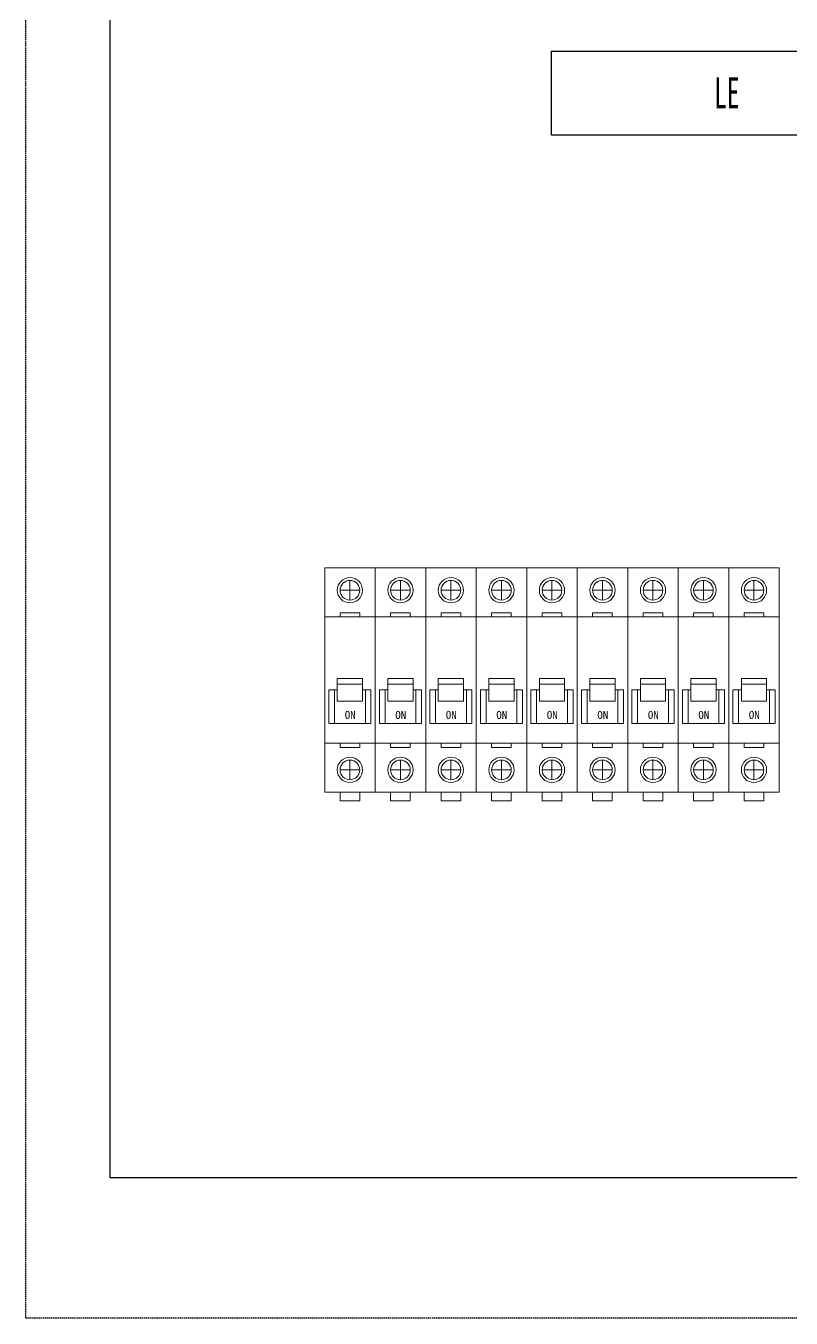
# Model space of a CAD drawing. Extents: x 299377 to 299877, y 304090 to 304990.
# Drawn here: x 299376.7 to 299649.4, y 304090.4 to 304550.8 of the extents above; entities that cross this region are included whole.
import ezdxf
from ezdxf.enums import TextEntityAlignment as Align

# ---------------------------------------------------------------- set-up
doc = ezdxf.new("R2010")
doc.units = 0
doc.header["$MEASUREMENT"] = 0
doc.linetypes.add('DASH', pattern=[0.35, 0.25, -0.1])
doc.linetypes.add('DASHED', pattern=[0.75, 0.5, -0.25])
doc.layers.add('元件', color=7, linetype='Continuous')
doc.layers.add('布置图', color=30, linetype='Continuous')
doc.layers.add('细线', color=7, linetype='Continuous', lineweight=0)
doc.styles.add('LEAD', font='', dxfattribs={"width": 0.8})
doc.styles.add('正常', font='')
doc.styles.get('LEAD').set_extended_font_data('SimSun')
doc.styles.get('正常').set_extended_font_data('FangSong_GB2312')

# ---------------------------------------------------------------- blocks, each defined once
blk = doc.blocks.new('Manufacturer光辉PartName微型断路器Series1PShellFrameLimitingCurrentRemarkPartTypeMinCurrent1MaxCurrent63Poles3PMinPower0MaxPower0LibType2DelFlgfalseUpdateDate')
at = {"layer": '细线'}
for p, q in [((0, 37), (0, 30)), ((-3.5, 33.5), (3.5, 33.5)), ((0, -34), (0, -27)), ((-3.5, -30.5), (3.5, -30.5))]:
    blk.add_line(p, q, dxfattribs=at)
for points in [[(-9, -38.5), (9, -38.5), (9, 41.5), (-9, 41.5)], [(-9, -21), (9, -21), (9, 24), (-9, 24)], [(-3.5, 25.5), (3.5, 25.5), (3.5, 24), (-3.5, 24)], [(-4.5, -6), (4.5, -6), (4.5, 2), (-4.5, 2)], [(-4.5, 2), (4.5, 2), (4.5, 0), (-4.5, 0)], [(-3.5, -22.5), (3.5, -22.5), (3.5, -21), (-3.5, -21)], [(-3.5, -41.5), (3.5, -41.5), (3.5, -38.5), (-3.5, -38.5)]]:
    blk.add_lwpolyline(points, close=True, dxfattribs=at)
for points in [[(-4.5, -2), (-7.5, -2), (-7.5, -14), (7.5, -14), (7.5, -2), (4.5, -2)], [(-4.5, -2), (-5.5, -2), (-5.5, -14), (5.5, -14), (5.5, -2), (4.5, -2)]]:
    blk.add_lwpolyline(points, dxfattribs=at)
for centre, radius in [((0, 33.5), 4.5), ((0, 33.5), 3.5), ((0, -30.5), 4.5), ((0, -30.5), 3.5)]:
    blk.add_circle(centre, radius, dxfattribs=at)
at = {"layer": '细线', "color": 2, "lineweight": 15, "style": '正常'}
blk.add_text('ON', height=2.851, dxfattribs=at).set_placement((-1.83, -12.36))
blk = doc.blocks.new('Manufacturer光辉PartName剩余电流互感器Series一体式ShellFrame250LimitingCurrentRemarkPartTypeMinCurrent16MaxCurrent250PolesMinPower0MaxPower0LibType2DelFlgfalseUpdateDate')
at = {"color": 0, "transparency": 33554687}
blk.add_lwpolyline([(-62.5, 15), (62.5, 15), (62.5, -15), (-62.5, -15)], close=True, dxfattribs=at)
at = {"layer": '元件', "linetype": 'DASH', "transparency": 33554687, "style": 'LEAD', "width": 0.6}
blk.add_text('LE', height=11, dxfattribs=at).set_placement((0, -5.38), align=Align.CENTER)

msp = doc.modelspace()

# ---------------------------------------------------------------- linework, layer by layer
at = {"color": 2}
msp.add_lwpolyline([(299406.66, 304940.38), (299846.66, 304940.38), (299846.66, 304140.38), (299406.66, 304140.38)], close=True, dxfattribs=at)
at = {"layer": '布置图', "linetype": 'DASHED'}
msp.add_lwpolyline([(299376.66, 304990.38), (299876.66, 304990.38), (299876.66, 304090.38), (299376.66, 304090.38)], close=True, dxfattribs=at)

# ---------------------------------------------------------------- block references
for name, p in [('Manufacturer光辉PartName剩余电流互感器Series一体式ShellFrame250LimitingCurrentRemarkPartTypeMinCurrent16MaxCurrent250PolesMinPower0MaxPower0LibType2DelFlgfalseUpdateDate', (299626.51, 304526.79)), ('Manufacturer光辉PartName微型断路器Series1PShellFrameLimitingCurrentRemarkPartTypeMinCurrent1MaxCurrent63Poles3PMinPower0MaxPower0LibType2DelFlgfalseUpdateDate', (299492.16, 304316.22)), ('Manufacturer光辉PartName微型断路器Series1PShellFrameLimitingCurrentRemarkPartTypeMinCurrent1MaxCurrent63Poles3PMinPower0MaxPower0LibType2DelFlgfalseUpdateDate', (299510.16, 304316.22)), ('Manufacturer光辉PartName微型断路器Series1PShellFrameLimitingCurrentRemarkPartTypeMinCurrent1MaxCurrent63Poles3PMinPower0MaxPower0LibType2DelFlgfalseUpdateDate', (299528.16, 304316.22)), ('Manufacturer光辉PartName微型断路器Series1PShellFrameLimitingCurrentRemarkPartTypeMinCurrent1MaxCurrent63Poles3PMinPower0MaxPower0LibType2DelFlgfalseUpdateDate', (299546.16, 304316.22)), ('Manufacturer光辉PartName微型断路器Series1PShellFrameLimitingCurrentRemarkPartTypeMinCurrent1MaxCurrent63Poles3PMinPower0MaxPower0LibType2DelFlgfalseUpdateDate', (299564.16, 304316.22)), ('Manufacturer光辉PartName微型断路器Series1PShellFrameLimitingCurrentRemarkPartTypeMinCurrent1MaxCurrent63Poles3PMinPower0MaxPower0LibType2DelFlgfalseUpdateDate', (299582.16, 304316.22)), ('Manufacturer光辉PartName微型断路器Series1PShellFrameLimitingCurrentRemarkPartTypeMinCurrent1MaxCurrent63Poles3PMinPower0MaxPower0LibType2DelFlgfalseUpdateDate', (299600.16, 304316.22)), ('Manufacturer光辉PartName微型断路器Series1PShellFrameLimitingCurrentRemarkPartTypeMinCurrent1MaxCurrent63Poles3PMinPower0MaxPower0LibType2DelFlgfalseUpdateDate', (299618.16, 304316.22)), ('Manufacturer光辉PartName微型断路器Series1PShellFrameLimitingCurrentRemarkPartTypeMinCurrent1MaxCurrent63Poles3PMinPower0MaxPower0LibType2DelFlgfalseUpdateDate', (299636.16, 304316.22))]:
    msp.add_blockref(name, p)

doc.saveas('drawing.dxf')
